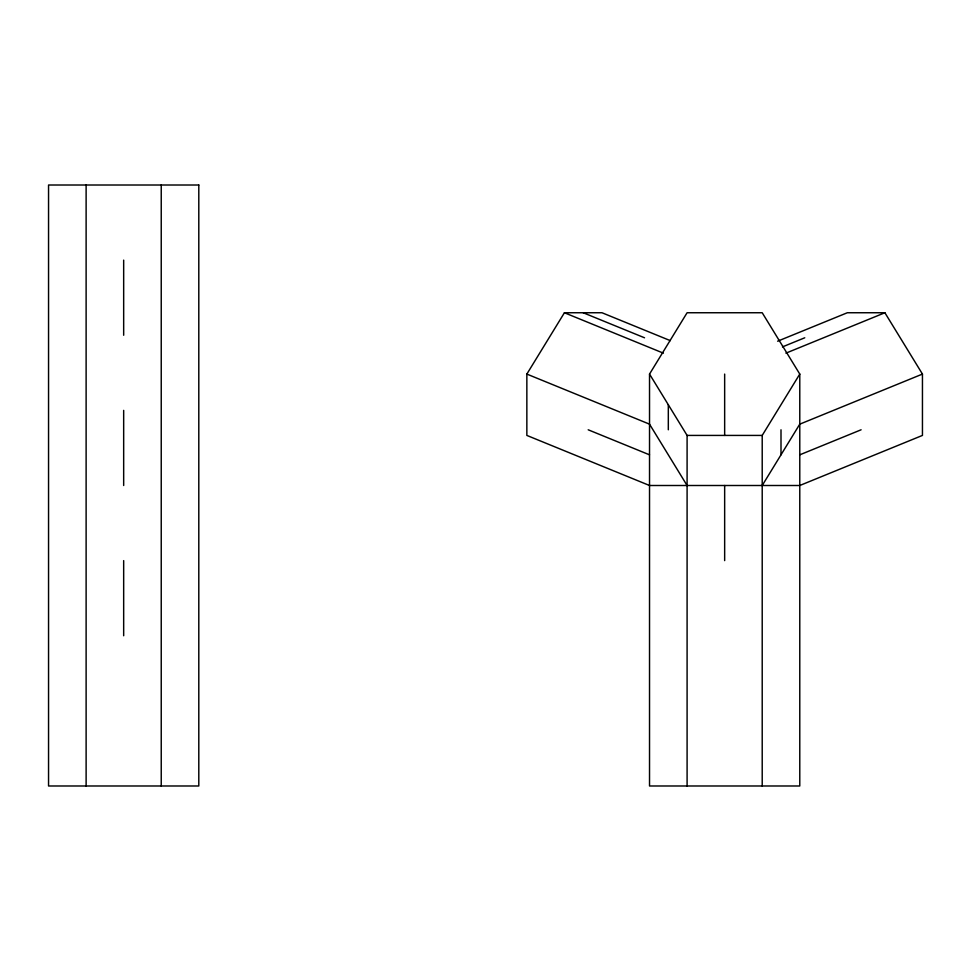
<?xml version="1.0" encoding="UTF-8"?>
<svg xmlns="http://www.w3.org/2000/svg" width="971" height="971" viewBox="0 0 971 971"><rect width="100%" height="100%" fill="white"/><g stroke="black" fill="none" stroke-linecap="round" stroke-linejoin="round"><path stroke-width="1.46" d="M777.625 341.197L847.331 312.747L884.884 312.747L922.45 374.078L922.45 435.421L799.776 485.5L649.526 485.5L526.852 435.421L526.852 374.078L564.418 312.747L601.984 312.747L670.281 340.627M649.526 374.078L687.092 312.747L762.211 312.747L799.776 374.078L799.776 785.988L649.526 785.988L649.526 374.078L687.092 435.421L687.092 785.988M762.211 785.988L762.211 435.421L799.776 374.078M762.211 485.5L799.776 424.157L922.45 374.078M782.468 346.89L804.765 337.787M785.915 353.153L884.884 312.747M799.776 454.829L861.107 429.789M687.092 435.421L762.211 435.421M583.195 312.747L644.538 337.787M564.418 312.747L663.387 353.153M526.852 374.078L649.526 424.157L687.092 485.5M588.195 429.789L649.526 454.829M781 429.789L781 454.829M724.657 374.078L724.657 435.421M724.657 485.5L724.657 560.619M668.315 404.749L668.315 429.789M161.235 185.012L161.235 785.988M123.669 260.131L123.669 335.25M123.669 410.381L123.669 485.5M123.669 560.619L123.669 635.75M86.116 185.012L86.116 785.988M198.8 185.012L48.55 185.012L48.55 785.988L198.8 785.988L198.8 185.012"/></g></svg>
